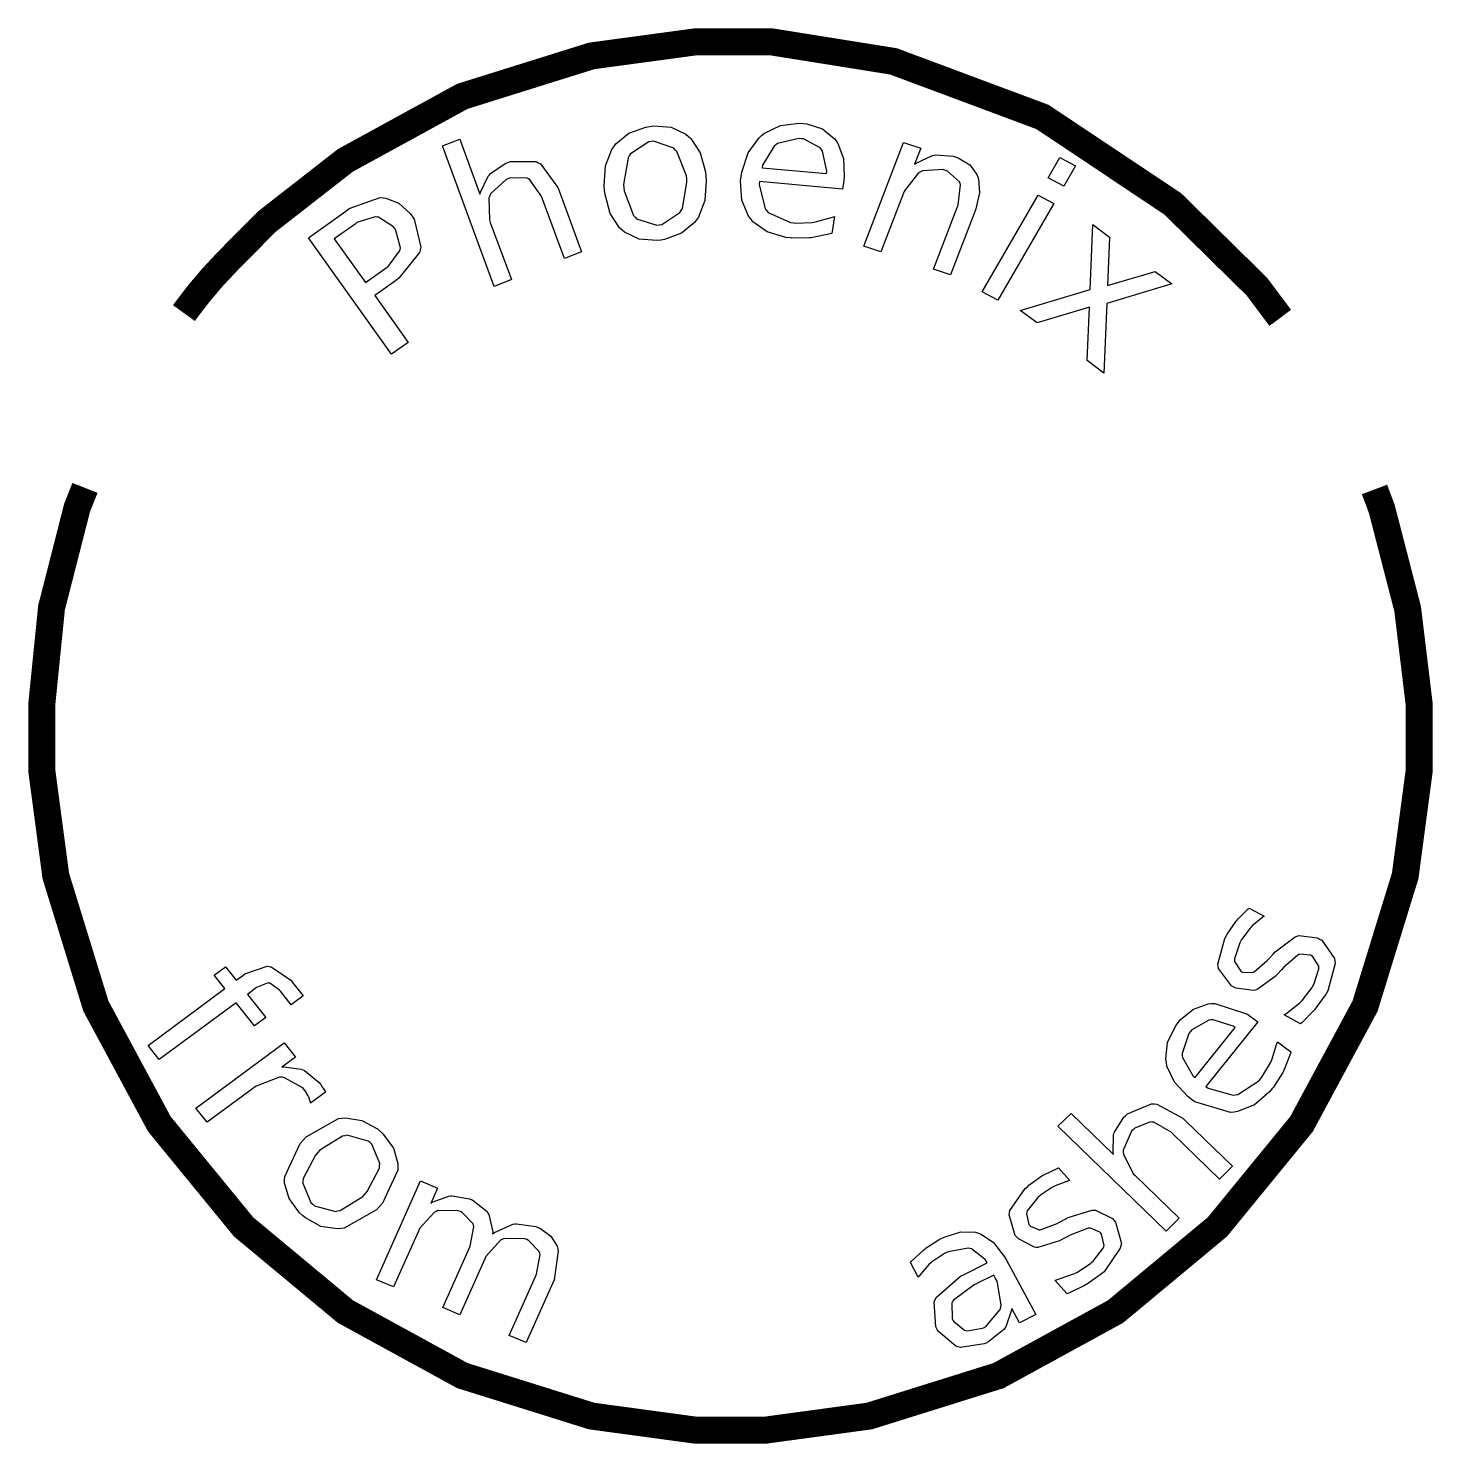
# Model space of a CAD drawing. Extents: x 2.05 to 4, y 4.62 to 6.59.
import ezdxf

# ---------------------------------------------------------------- set-up
doc = ezdxf.new("R2010")
doc.units = 0
doc.layers.get('0').update_dxf_attribs({"linetype": 'CONTINUOUS'})

msp = doc.modelspace()

# ---------------------------------------------------------------- linework, layer by layer
at = {"color": 7, "const_width": 0.03758}
for points in [[(2.26183, 6.19054), (2.26676, 6.19738), (2.28217, 6.21739), (2.30106, 6.23975), (2.32101, 6.26112), (2.33871, 6.27914), (2.34463, 6.2851), (2.3769, 6.31765), (2.48633, 6.403), (2.64903, 6.49203), (2.82883, 6.54829), (2.97358, 6.56787), (3.02186, 6.56787), (3.0785, 6.56787), (3.24849, 6.54069), (3.45568, 6.46338), (3.6371, 6.34233), (3.75401, 6.22726), (3.78646, 6.18397)], [(3.91749, 5.94532), (3.92751, 5.91868), (3.9636, 5.77924), (3.97965, 5.64665), (3.97965, 5.60243), (3.97965, 5.55382), (3.96018, 5.40788), (3.90435, 5.22667), (3.81603, 5.06267), (3.69911, 4.91976), (3.55735, 4.80186), (3.39464, 4.71283), (3.21485, 4.65657), (3.0701, 4.63693), (3.02186, 4.63693), (2.97358, 4.63693), (2.82883, 4.65657), (2.64903, 4.71283), (2.48639, 4.80186), (2.34463, 4.91976), (2.22765, 5.06267), (2.13938, 5.22667), (2.08356, 5.40788), (2.06413, 5.55382), (2.06413, 5.60243), (2.06413, 5.64708), (2.07764, 5.78093), (2.11317, 5.91976), (2.12418, 5.94749)]]:
    msp.add_lwpolyline(points, dxfattribs=at)
at = {"color": 7}
for points in [[(2.90961, 6.45008), (2.9151, 6.45085), (2.93946, 6.44894), (2.95979, 6.43935), (2.96326, 6.43625), (2.96674, 6.43321), (2.97976, 6.41325), (2.98708, 6.38704), (2.98768, 6.38086), (2.98828, 6.37472), (2.98617, 6.34728), (2.97726, 6.32422), (2.9745, 6.32026), (2.97168, 6.31635), (2.95367, 6.30154), (2.93033, 6.29297), (2.92486, 6.29221), (2.91932, 6.2915), (2.89492, 6.29346), (2.87451, 6.303), (2.87104, 6.30604), (2.86757, 6.30914), (2.8546, 6.32921), (2.84739, 6.35536), (2.84679, 6.36149), (2.84619, 6.36768), (2.84825, 6.39518), (2.85704, 6.41813), (2.85981, 6.42204), (2.86257, 6.426), (2.88064, 6.44081), (2.90408, 6.44933), (2.90961, 6.45008)], [(3.17936, 6.375), (3.17763, 6.36285), (3.06228, 6.37354), (3.06196, 6.36925), (3.07032, 6.33544), (3.07232, 6.33296), (3.07433, 6.33051), (3.10525, 6.3164), (3.10943, 6.31597), (3.11182, 6.31575), (3.13558, 6.31651), (3.13792, 6.31689), (3.14025, 6.31728), (3.16396, 6.324), (3.16635, 6.32493), (3.16303, 6.30143), (3.16064, 6.30072), (3.13656, 6.29568), (3.13417, 6.29536), (3.13172, 6.29508), (3.10736, 6.29486), (3.10499, 6.29508), (3.09885, 6.29568), (3.07292, 6.30344), (3.05306, 6.31771), (3.05003, 6.3215), (3.04693, 6.32536), (3.03749, 6.34776), (3.03586, 6.37446), (3.03674, 6.38043), (3.0376, 6.38661), (3.04644, 6.41325), (3.06131, 6.43408), (3.06521, 6.43739), (3.06907, 6.44075), (3.09131, 6.45161), (3.11719, 6.45475), (3.12294, 6.45421), (3.12804, 6.45372), (3.14979, 6.44672), (3.16629, 6.43354), (3.16883, 6.42996), (3.17133, 6.42643), (3.17904, 6.4056), (3.18012, 6.38064), (3.17936, 6.375)], [(2.78353, 6.36057), (2.81472, 6.27572), (2.7909, 6.26633), (2.75999, 6.35042), (2.75874, 6.35379), (2.74289, 6.37603), (2.74094, 6.37711), (2.73899, 6.37825), (2.71582, 6.37864), (2.71317, 6.37756), (2.7099, 6.37631), (2.68821, 6.35633), (2.68707, 6.35357), (2.68593, 6.35086), (2.68658, 6.32015), (2.68787, 6.31668), (2.71712, 6.23719), (2.69308, 6.22775), (2.62131, 6.42307), (2.64529, 6.43257), (2.67344, 6.35596), (2.6741, 6.35867), (2.685, 6.38108), (2.68658, 6.38286), (2.6881, 6.38471), (2.70856, 6.39871), (2.7111, 6.39968), (2.71528, 6.40136), (2.75142, 6.40126), (2.7545, 6.39958), (2.75754, 6.39794), (2.78174, 6.36546), (2.78353, 6.36057)], [(2.91162, 6.42914), (2.90821, 6.42871), (2.88276, 6.41206), (2.88108, 6.40918), (2.87935, 6.40636), (2.87294, 6.36963), (2.87337, 6.36513), (2.87381, 6.36068), (2.88693, 6.3265), (2.88917, 6.32417), (2.89133, 6.32189), (2.91943, 6.31272), (2.92285, 6.31315), (2.92622, 6.31364), (2.95156, 6.33029), (2.95329, 6.33311), (2.95497, 6.33599), (2.96137, 6.37272), (2.96094, 6.37717), (2.9605, 6.38162), (2.94726, 6.41553), (2.9451, 6.41781), (2.94287, 6.42019), (2.91499, 6.42964), (2.91162, 6.42914)], [(3.15528, 6.3846), (3.15571, 6.38803), (3.14985, 6.41601), (3.14828, 6.41818), (3.14671, 6.42042), (3.12332, 6.43283), (3.12028, 6.43311), (3.11675, 6.43343), (3.08735, 6.42626), (3.08496, 6.42449), (3.08257, 6.42275), (3.06662, 6.39632), (3.06581, 6.39279), (3.15528, 6.3846)], [(3.36128, 6.33051), (3.3279, 6.2436), (3.30425, 6.25146), (3.33729, 6.33762), (3.3386, 6.34104), (3.34174, 6.36876), (3.3411, 6.37088), (3.34039, 6.37304), (3.32374, 6.38813), (3.32107, 6.389), (3.31787, 6.39008), (3.28879, 6.38835), (3.28618, 6.38688), (3.28353, 6.38547), (3.26372, 6.36079), (3.26238, 6.35726), (3.23113, 6.27588), (3.20736, 6.28381), (3.26264, 6.42785), (3.2864, 6.41986), (3.27783, 6.39751), (3.28006, 6.39925), (3.30285, 6.40983), (3.30518, 6.41026), (3.30751, 6.41069), (3.33171, 6.40869), (3.33425, 6.40782), (3.33838, 6.40647), (3.35454, 6.39675), (3.36469, 6.38319), (3.36583, 6.37989), (3.36697, 6.37663), (3.36811, 6.35781), (3.36317, 6.3355), (3.36128, 6.33051)], [(3.47982, 6.40679), (3.50168, 6.39518), (3.48551, 6.36724), (3.46365, 6.37879), (3.47982, 6.40679)], [(2.43494, 6.29542), (2.48682, 6.33247), (2.49154, 6.33589), (2.53489, 6.35118), (2.53879, 6.35086), (2.54269, 6.35058), (2.5606, 6.34358), (2.57633, 6.32926), (2.57915, 6.32531), (2.58197, 6.32135), (2.59131, 6.28239), (2.59033, 6.2786), (2.58936, 6.27485), (2.56071, 6.23893), (2.55599, 6.23551), (2.52707, 6.2149), (2.57357, 6.14979), (2.55057, 6.1334), (2.43494, 6.29542)], [(3.4496, 6.35444), (3.47146, 6.34289), (3.39378, 6.20844), (3.3719, 6.22), (3.4496, 6.35444)], [(2.47076, 6.29378), (2.51421, 6.23292), (2.54312, 6.25358), (2.54579, 6.25549), (2.56174, 6.27686), (2.56228, 6.27919), (2.56278, 6.28157), (2.55664, 6.30556), (2.5549, 6.308), (2.55317, 6.31044), (2.5325, 6.32394), (2.53011, 6.32422), (2.52767, 6.32449), (2.50233, 6.31635), (2.49968, 6.31446), (2.47076, 6.29378)], [(3.63585, 6.23112), (3.54536, 6.20415), (3.54124, 6.10715), (3.51801, 6.12457), (3.52115, 6.19879), (3.44819, 6.17697), (3.42492, 6.19439), (3.52219, 6.22342), (3.52572, 6.31369), (3.54899, 6.29628), (3.54628, 6.22885), (3.61257, 6.24854), (3.63585, 6.23112)], [(3.74333, 5.36301), (3.76426, 5.35183), (3.76253, 5.35075), (3.74735, 5.33817), (3.74599, 5.33669), (3.74463, 5.33529), (3.73269, 5.31933), (3.73167, 5.31754), (3.73008, 5.31489), (3.7226, 5.29254), (3.72265, 5.29069), (3.72271, 5.28896), (3.7315, 5.27556), (3.73318, 5.27463), (3.73443, 5.27399), (3.7474, 5.27333), (3.74869, 5.27387), (3.74994, 5.27447), (3.76807, 5.28999), (3.77046, 5.29254), (3.77642, 5.29899), (3.77946, 5.3024), (3.80724, 5.32319), (3.80974, 5.32394), (3.81218, 5.32476), (3.83826, 5.32146), (3.84104, 5.31993), (3.84413, 5.31831), (3.86187, 5.29292), (3.86231, 5.2895), (3.86268, 5.28614), (3.85254, 5.2481), (3.8501, 5.24387), (3.84907, 5.24214), (3.83653, 5.22472), (3.83507, 5.22299), (3.83361, 5.22131), (3.81674, 5.20404), (3.81483, 5.20231), (3.79194, 5.21451), (3.79417, 5.21599), (3.81364, 5.23133), (3.81532, 5.23296), (3.81694, 5.23465), (3.83068, 5.25239), (3.83182, 5.25429), (3.83328, 5.25683), (3.84022, 5.27875), (3.84017, 5.28054), (3.84006, 5.28244), (3.83143, 5.29601), (3.82981, 5.29688), (3.82829, 5.29769), (3.81386, 5.29889), (3.8125, 5.29829), (3.81108, 5.29775), (3.79081, 5.28033), (3.78814, 5.27735), (3.78196, 5.27083), (3.77924, 5.2679), (3.75418, 5.24962), (3.75185, 5.24892), (3.74946, 5.24826), (3.72461, 5.25185), (3.722, 5.25319), (3.71881, 5.25493), (3.70068, 5.27897), (3.70025, 5.28207), (3.69976, 5.28521), (3.70925, 5.3209), (3.71164, 5.32493), (3.71278, 5.32693), (3.72521, 5.34489), (3.72657, 5.34646), (3.72786, 5.3481), (3.74181, 5.36187), (3.74333, 5.36301)], [(2.42768, 5.24094), (2.41092, 5.22857), (2.39606, 5.24729), (2.39464, 5.24908), (2.38124, 5.25857), (2.37999, 5.25874), (2.37869, 5.2589), (2.3629, 5.2525), (2.361, 5.25108), (2.35015, 5.24306), (2.37576, 5.21083), (2.36008, 5.19922), (2.33447, 5.2315), (2.22743, 5.15229), (2.21181, 5.17199), (2.31885, 5.25114), (2.30393, 5.26992), (2.31961, 5.28147), (2.33453, 5.26275), (2.34304, 5.26904), (2.34646, 5.2716), (2.37739, 5.28228), (2.38021, 5.28185), (2.38297, 5.28147), (2.41032, 5.26281), (2.41297, 5.25944), (2.42768, 5.24094)], [(3.74522, 5.21218), (3.75504, 5.20486), (3.68283, 5.11481), (3.68642, 5.11247), (3.72086, 5.10303), (3.72418, 5.10346), (3.72743, 5.10394), (3.75672, 5.12267), (3.75933, 5.12587), (3.76085, 5.12776), (3.77306, 5.14774), (3.77403, 5.14979), (3.77496, 5.15196), (3.7819, 5.17475), (3.78239, 5.17719), (3.80138, 5.16308), (3.80072, 5.16081), (3.7921, 5.13846), (3.79101, 5.13629), (3.78993, 5.13417), (3.77692, 5.11393), (3.77539, 5.11203), (3.77154, 5.10732), (3.75065, 5.08963), (3.72721, 5.08014), (3.72217, 5.07943), (3.71707, 5.07878), (3.66769, 5.09347), (3.66287, 5.09706), (3.65788, 5.10081), (3.63917, 5.12099), (3.62885, 5.14333), (3.62804, 5.14811), (3.62717, 5.15294), (3.62967, 5.1766), (3.641, 5.19949), (3.64458, 5.20394), (3.64779, 5.20796), (3.66581, 5.22254), (3.68642, 5.22982), (3.69097, 5.23014), (3.69547, 5.23053), (3.74067, 5.2156), (3.74522, 5.21218)], [(3.72364, 5.19694), (3.72086, 5.19894), (3.69293, 5.20768), (3.69015, 5.20742), (3.68733, 5.20719), (3.66363, 5.19396), (3.66174, 5.19151), (3.6595, 5.18881), (3.6499, 5.16103), (3.65018, 5.15815), (3.65044, 5.15539), (3.6651, 5.12939), (3.66781, 5.12701), (3.72364, 5.19694)], [(2.43787, 5.09185), (2.43778, 5.09267), (2.43533, 5.10042), (2.43494, 5.10118), (2.43457, 5.10194), (2.42979, 5.10965), (2.42919, 5.1104), (2.42697, 5.11317), (2.40076, 5.12761), (2.39774, 5.12771), (2.39469, 5.12782), (2.36231, 5.11556), (2.35883, 5.11296), (2.29417, 5.06521), (2.27849, 5.0849), (2.40132, 5.17557), (2.41694, 5.15587), (2.39785, 5.14182), (2.4005, 5.14219), (2.42492, 5.139), (2.42714, 5.13797), (2.42936, 5.13699), (2.44982, 5.12033), (2.45171, 5.11794), (2.45199, 5.11762), (2.45469, 5.11372), (2.45497, 5.11322), (2.45524, 5.11279), (2.45817, 5.10786), (2.4585, 5.10726), (2.43787, 5.09185)], [(3.65483, 5.06728), (3.72011, 5.0039), (3.70193, 4.98622), (3.63726, 5.04904), (3.63465, 5.05154), (3.61046, 5.06521), (3.60818, 5.06543), (3.60585, 5.06569), (3.58421, 5.05697), (3.58219, 5.05496), (3.57969, 5.05263), (3.56803, 5.02642), (3.56819, 5.02354), (3.56831, 5.02072), (3.58203, 4.9936), (3.58469, 4.991), (3.64583, 4.93164), (3.62756, 4.9139), (3.47732, 5.05979), (3.49556, 5.07753), (3.55447, 5.02035), (3.55393, 5.023), (3.55453, 5.04719), (3.55518, 5.04937), (3.55583, 5.0516), (3.56885, 5.07206), (3.57081, 5.07389), (3.57394, 5.07699), (3.60758, 5.09099), (3.61117, 5.09065), (3.61469, 5.09039), (3.6511, 5.0709), (3.65483, 5.06728)], [(2.53494, 5.05236), (2.53907, 5.04878), (2.55344, 5.02929), (2.55946, 5.00776), (2.55946, 5.0031), (2.5594, 4.99849), (2.53803, 4.95253), (2.53381, 4.94792), (2.52957, 4.94342), (2.4846, 4.91797), (2.47982, 4.91737), (2.47504, 4.91689), (2.45221, 4.92042), (2.43067, 4.93213), (2.42654, 4.93571), (2.42236, 4.93935), (2.40793, 4.95893), (2.40181, 4.98053), (2.40186, 4.98514), (2.40192, 4.98981), (2.42344, 5.03564), (2.42768, 5.04015), (2.43192, 5.04476), (2.47678, 5.07026), (2.48156, 5.07081), (2.48628, 5.07135), (2.50911, 5.06782), (2.53076, 5.05599), (2.53494, 5.05236)], [(2.52056, 5.03689), (2.51801, 5.03911), (2.48899, 5.04704), (2.48574, 5.04639), (2.48247, 5.04579), (2.45079, 5.02615), (2.44769, 5.02279), (2.44461, 5.01947), (2.42757, 4.98687), (2.42725, 4.98367), (2.42692, 4.98053), (2.43832, 4.95344), (2.44092, 4.95122), (2.44342, 4.94906), (2.47239, 4.94119), (2.47564, 4.94179), (2.47889, 4.94243), (2.51058, 4.96213), (2.51367, 4.96544), (2.51671, 4.96875), (2.53353, 5.00119), (2.53386, 5.00439), (2.53413, 5.00765), (2.52306, 5.03472), (2.52056, 5.03689)], [(3.47803, 5.00168), (3.49388, 4.98421), (3.49192, 4.98378), (3.47325, 4.97683), (3.47151, 4.97592), (3.46972, 4.97504), (3.45307, 4.96392), (3.45156, 4.96257), (3.44917, 4.96056), (3.4344, 4.94189), (3.43386, 4.94015), (3.43332, 4.93847), (3.43696, 4.9229), (3.43826, 4.9215), (3.43924, 4.92046), (3.45111, 4.91564), (3.45258, 4.91575), (3.45394, 4.91585), (3.47635, 4.92458), (3.47944, 4.92622), (3.48725, 4.93033), (3.49126, 4.93257), (3.52453, 4.94308), (3.52713, 4.94299), (3.52968, 4.94299), (3.55306, 4.93126), (3.55518, 4.92899), (3.55751, 4.92638), (3.56549, 4.8966), (3.56472, 4.89324), (3.56396, 4.88992), (3.54139, 4.85736), (3.53765, 4.85417), (3.53608, 4.85286), (3.51833, 4.84056), (3.51639, 4.83936), (3.51443, 4.83822), (3.49262, 4.82753), (3.49024, 4.8265), (3.47293, 4.84554), (3.47547, 4.84619), (3.49903, 4.85428), (3.50119, 4.85525), (3.50331, 4.85628), (3.52235, 4.86854), (3.52403, 4.86996), (3.52626, 4.8719), (3.54031, 4.89031), (3.5409, 4.89204), (3.54139, 4.89382), (3.53792, 4.9095), (3.53674, 4.91086), (3.5356, 4.91211), (3.5224, 4.91803), (3.52094, 4.91792), (3.51942, 4.91786), (3.49436, 4.90799), (3.49083, 4.90608), (3.48281, 4.90196), (3.47928, 4.90007), (3.44943, 4.89106), (3.447, 4.89117), (3.4445, 4.89133), (3.42236, 4.90283), (3.42042, 4.905), (3.41797, 4.90767), (3.40924, 4.93631), (3.40989, 4.93935), (3.41049, 4.94243), (3.43164, 4.97304), (3.43522, 4.97607), (3.43696, 4.9776), (3.45481, 4.9905), (3.4566, 4.99154), (3.45839, 4.99262), (3.47624, 5.00108), (3.47803, 5.00168)], [(2.69097, 4.9101), (2.69353, 4.91206), (2.71935, 4.92339), (2.72194, 4.92372), (2.7245, 4.9241), (2.75114, 4.92008), (2.7539, 4.91889), (2.7576, 4.91737), (2.77192, 4.90685), (2.78065, 4.89274), (2.78157, 4.88938), (2.78244, 4.88607), (2.77669, 4.84625), (2.77462, 4.84164), (2.73779, 4.75874), (2.71425, 4.76867), (2.75082, 4.85081), (2.75228, 4.85411), (2.75706, 4.88108), (2.75657, 4.88314), (2.75603, 4.88525), (2.74115, 4.90093), (2.73872, 4.90196), (2.73568, 4.90326), (2.70736, 4.90365), (2.70475, 4.90246), (2.7021, 4.90126), (2.68153, 4.87847), (2.68007, 4.87511), (2.64556, 4.79753), (2.62201, 4.8074), (2.65858, 4.88954), (2.66004, 4.89285), (2.66482, 4.91982), (2.66433, 4.92188), (2.66385, 4.92399), (2.64871, 4.93983), (2.64621, 4.94086), (2.64324, 4.94217), (2.61507, 4.94233), (2.61247, 4.94108), (2.60981, 4.93989), (2.58931, 4.91726), (2.58783, 4.9139), (2.55333, 4.83632), (2.52979, 4.84619), (2.59088, 4.98351), (2.61442, 4.97358), (2.60493, 4.95226), (2.60721, 4.95383), (2.6301, 4.96262), (2.63243, 4.96283), (2.63471, 4.96306), (2.65907, 4.95871), (2.66168, 4.95763), (2.66422, 4.95654), (2.68338, 4.94103), (2.68463, 4.93896), (2.68587, 4.93696), (2.69114, 4.91292), (2.69097, 4.9101)], [(3.40571, 4.87321), (3.44656, 4.79769), (3.42393, 4.78624), (3.41308, 4.80632), (3.41288, 4.80365), (3.40483, 4.7806), (3.40349, 4.77865), (3.40201, 4.77675), (3.38103, 4.76004), (3.37825, 4.75863), (3.37472, 4.75683), (3.34153, 4.75201), (3.33843, 4.75282), (3.33535, 4.75369), (3.31119, 4.77399), (3.30951, 4.77713), (3.30746, 4.78087), (3.30518, 4.81549), (3.30675, 4.81868), (3.30832, 4.82194), (3.3419, 4.85101), (3.34706, 4.85363), (3.37879, 4.86974), (3.37761, 4.87185), (3.37625, 4.8744), (3.35721, 4.88932), (3.35476, 4.88976), (3.35232, 4.89031), (3.32465, 4.88499), (3.32156, 4.8834), (3.31956, 4.88243), (3.30165, 4.87044), (3.30003, 4.86903), (3.29839, 4.86768), (3.28413, 4.85172), (3.28293, 4.84993), (3.27208, 4.87001), (3.27371, 4.87185), (3.29069, 4.88775), (3.29249, 4.88911), (3.29417, 4.89051), (3.31207, 4.90213), (3.31392, 4.90306), (3.31885, 4.9056), (3.34201, 4.9126), (3.36279, 4.91211), (3.3666, 4.91086), (3.37039, 4.90967), (3.38775, 4.89779), (3.40294, 4.87825), (3.40571, 4.87321)], [(3.3655, 4.84131), (3.36089, 4.83903), (3.33197, 4.81787), (3.33078, 4.81597), (3.32954, 4.81407), (3.33003, 4.79249), (3.33132, 4.79004), (3.33236, 4.78814), (3.34722, 4.7761), (3.34918, 4.77561), (3.35107, 4.77518), (3.37218, 4.77875), (3.37446, 4.77989), (3.37756, 4.78153), (3.39686, 4.80485), (3.39762, 4.80794), (3.39833, 4.81108), (3.39253, 4.84435), (3.39063, 4.84787), (3.38797, 4.85275), (3.3655, 4.84131)]]:
    msp.add_lwpolyline(points, close=True, dxfattribs=at)

doc.saveas('drawing.dxf')
